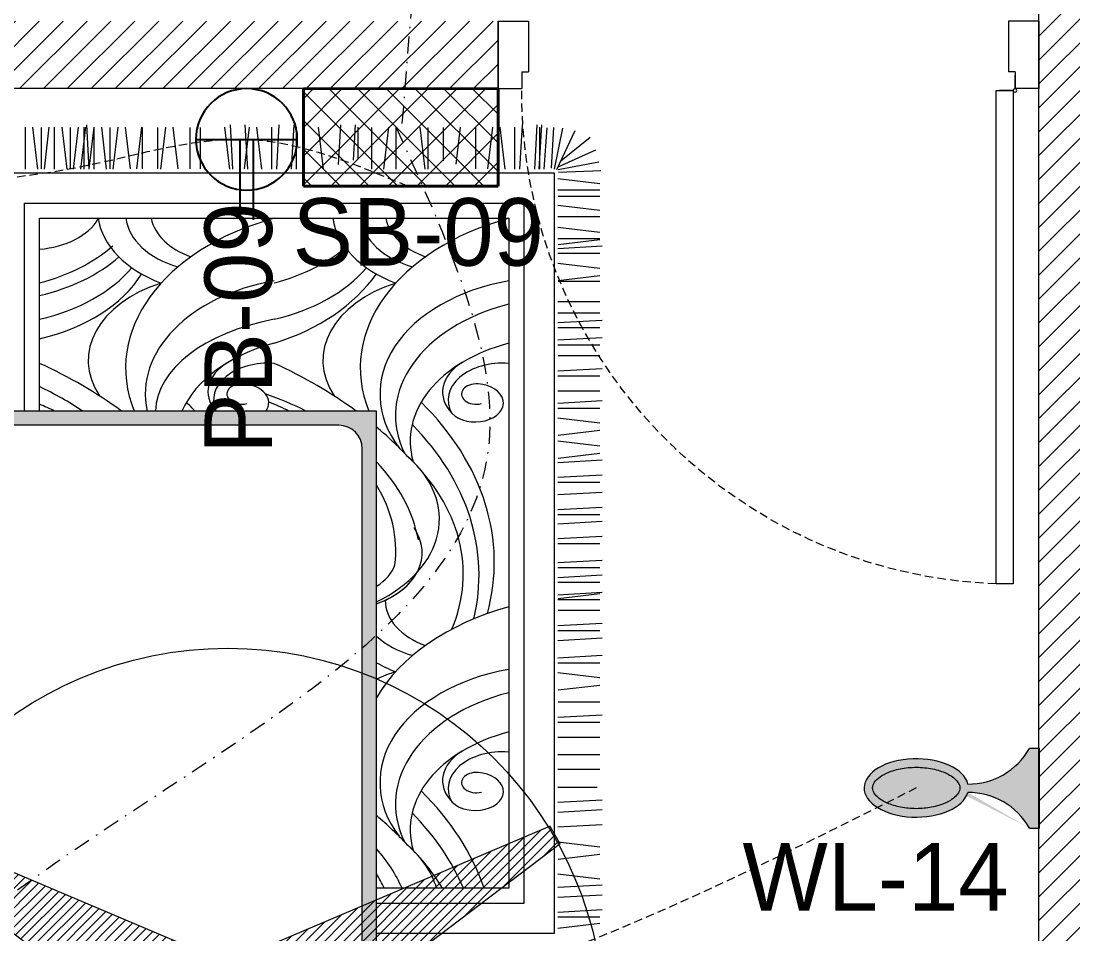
# Model space of a CAD drawing. Header units: inches. Extents: x 109699 to 44449955, y -10987 to 15824140.
# Drawn here: x 196343.1 to 196420.9, y -4125.5 to -4058 of the extents above; entities that cross this region are included whole.
import ezdxf

# ---------------------------------------------------------------- set-up
doc = ezdxf.new("R2010")
doc.units = ezdxf.units.IN
doc.header["$LTSCALE"] = 5
doc.header["$MEASUREMENT"] = 0
for name, pattern in [('DASHDOT', [1, 0.5, -0.25, 0, -0.25]), ('DASHED2', [0.375, 0.25, -0.125]), ('HIDDEN', [0.375, 0.25, -0.125])]:
    doc.linetypes.add(name, pattern=pattern)
doc.layers.get('0').update_dxf_attribs({"color": 123})
for name, color, linetype, lineweight in [('@NORMAL', 7, 'Continuous', 5), ('AC In', 244, 'DASHED2', 30), ('collum', 8, 'Continuous', 70), ('door', 8, 'Continuous', 9), ('E-CF-Ceiling-Fan', 30, 'Continuous', 13), ('E-Con-Point', 5, 'DASHED2', 13), ('E-PB-Socket-5A', 203, 'Continuous', 13), ('E-SB-Switch-Board', 106, 'Continuous', 18), ('E-WL-Wall-Light', 232, 'Continuous', 15), ('SB', 1, 'DASHDOT', 20), ('WALL-1', 8, 'Continuous', 9)]:
    doc.layers.add(name, color=color, linetype=linetype, lineweight=lineweight)
doc.layers.add('FURNITUR', color=7, linetype='Continuous', lineweight=5, true_color=0xe8e8e8)
doc.styles.get("Standard").update_dxf_attribs({"font": 'times.ttf'})

# ---------------------------------------------------------------- blocks, each defined once
blk = doc.blocks.new('vfdcx')
at = {"layer": 'FURNITUR'}
blk.add_hatch(color=256, dxfattribs=at).paths.add_polyline_path([(103350.0060097762, -21058.46706700833, -0.4142135623901436), (103300.0060097733, -21008.46706700833), (103300.0060097733, -19120.26887350193, -0.4142135623730951), (103270.0060097733, -19090.26887350193), (103270.0060097733, -19470.26887349553), (103270.0060097745, -21088.46706700716), (105000.0060097704, -21088.46706700716), (105000.0060097704, -19470.94256263169, 5.403727467161091e-05), (104999.998444552, -19470.94256181408), (104999.998444552, -19090.94256181307, -0.4076509114471731), (104970.0060097716, -19120.26887350193), (104970.0060097716, -19700.18891725242), (104974.8149614137, -19698.56576437598), (104970.0060097716, -19701.06727675785), (104970.0060097716, -21008.46706700542, -0.4142135623901436), (104920.0060097716, -21058.46706700833)])
for p, q in [((105000.0060097704, -21088.46706700716), (105000.0060097704, -19058.46706700833)), ((104970.0060097716, -21008.46706700542), (104970.0060097716, -19120.26887350804)), ((105503.7866653042, -20279.06911062165), (105503.7866653042, -21464.56925796666)), ((105000.0060097704, -20343.06911062014), (105439.7866653057, -20343.06911062014)), ((105439.7866653057, -20343.06911062014), (105439.7866653057, -21400.56925796818)), ((105511.4799296465, -20345.21042387643), (105600.3603457688, -20345.21042387643)), ((105000.0060097704, -20375.1023104429), (105407.7866653064, -20375.1471452648)), ((105407.7866653064, -20375.1471452648), (105407.7866653064, -21368.56925796893)), ((105511.4799296465, -20371.67020332855), (105600.3603457688, -20361.19038400067)), ((105511.4799296465, -20385.37733262785), (105600.3603457688, -20395.85715195573)), ((105512.2067661909, -20379.20764403827), (105600.206766187, -20379.20764403827)), ((105511.4799296465, -20406.91979543919), (105600.3603457688, -20406.91979543919)), ((105511.4799296465, -20433.37957488403), (105600.3603457688, -20422.89975556343)), ((105512.2067661909, -20440.91701560102), (105600.206766187, -20440.91701560102)), ((105511.4799296465, -20447.0867041906), (105600.3603457688, -20457.56652351121)), ((105511.4799296465, -20462.86155544077), (105600.3603457688, -20473.34137476866)), ((105511.4799296465, -20469.84706374643), (105600.3603457688, -20469.84706374643)), ((105511.4799296465, -20480.32688307432), (105605.5880741227, -20475.08697340674)), ((105512.2067661909, -20480.59388411786), (105600.3603457688, -20491.06693353098)), ((105511.4799296465, -20490.80670239493), (105600.3603457688, -20490.80670239493)), ((105511.4799296465, -20517.26648184705), (105600.3603457688, -20506.78666251917)), ((105511.4799296465, -20530.97361114634), (105600.3603457688, -20541.45343047423)), ((105512.2067661909, -20524.80392255676), (105600.206766187, -20524.80392255676)), ((105512.2067661909, -20567.64620887554), (105600.3603457688, -20557.17315946241)), ((105512.2067661909, -20581.39930270555), (105600.3603457688, -20591.87235211868)), ((105512.2067661909, -20592.91597826233), (105600.206766187, -20592.91597826233)), ((105511.4799296465, -20631.77902973404), (105600.3603457688, -20642.25884906192)), ((105512.2067661909, -20625.60934114446), (105600.206766187, -20625.60934114446)), ((105512.2067661909, -20668.45162746323), (105600.3603457688, -20657.97857805011)), ((105512.2067661909, -20693.72139685003), (105600.206766187, -20693.72139685003)), ((105512.2067661909, -20715.88647154714), (105600.206766187, -20715.88647154714)), ((105511.4799296465, -20777.82883866313), (105600.3603457688, -20767.34901934252)), ((105511.4799296465, -20784.59069717211), (105605.5880741227, -20779.35078750453)), ((105511.4799296465, -20816.023385241), (105605.5880741227, -20810.78347557342)), ((105512.2067661909, -20809.26829663951), (105600.3603457688, -20819.74134605991)), ((105511.4799296465, -20845.9408943687), (105600.3603457688, -20835.46107504809)), ((105511.4799296465, -20866.89376310971), (105600.3603457688, -20866.89376310971)), ((105511.4799296465, -20877.37358243759), (105605.5880741227, -20882.61349209789)), ((105511.4799296465, -20908.80627050648), (105605.5880741227, -20914.04618016678)), ((105511.4799296465, -20919.28608982709), (105600.3603457688, -20919.28608982709)), ((105511.4799296465, -20976.11335237308), (105600.3603457688, -20965.63353305247)), ((105521.8643668454, -21008.12424239267), (105605.5880741227, -21012.78595010228)), ((105530.7651919033, -21040.05252538774), (105605.5880741227, -21044.21863817117)), ((103350.0060097762, -21058.46706700833), (104920.0060097759, -21058.46706700833)), ((105532.6395395136, -21049.45854783147), (105600.3603457688, -21049.45854783147)), ((103270.0060097745, -21088.46706700716), (105000.0060097704, -21088.46706700716)), ((103894.035287511, -21464.56925796666), (103894.035287511, -21088.46706700716)), ((103958.0352875095, -21400.56925796818), (103958.0352875095, -21088.46706700716)), ((103990.0352875088, -21368.56925796893), (103990.0352875088, -21088.46706700716)), ((105511.4799296465, -21078.670927012), (105600.206766187, -21078.670927012)), ((105511.4799296465, -21103.85434488273), (105600.3603457688, -21114.41374581192)), ((105511.4799296465, -21129.84802882567), (105600.206766187, -21129.84802882567)), ((105511.4799296465, -21191.79039594166), (105600.3603457688, -21181.31057662105)), ((105511.4799296465, -21197.96008453124), (105600.206766187, -21197.96008453124)), ((105529.4228250318, -21230.65344742064), (105600.206766187, -21230.65344742064)), ((105522.4581835613, -21257.14113218566), (105600.3603457688, -21266.39626622056)), ((105512.2067661909, -21298.76550312621), (105600.206766187, -21298.76550312621)), ((105512.2067661909, -21324.03527251301), (105600.3603457688, -21334.50832192613)), ((105511.4799296465, -21360.7078702422), (105600.3603457688, -21350.22805091432)), ((105407.7866653064, -21368.56925796893), (103990.0352875088, -21368.56925796893)), ((105511.4799296465, -21381.66073898321), (105600.3603457688, -21381.66073898321)), ((105511.4799296465, -21392.14055830381), (105605.5880741227, -21397.38046797139)), ((105439.7866653057, -21400.56925796818), (103958.0352875095, -21400.56925796818)), ((105511.4799296465, -21423.5732463727), (105605.5880741227, -21428.81315603301)), ((105511.4799296465, -21432.98270298111), (105605.5880741227, -21438.22261264142)), ((105511.4799296465, -21434.05306570059), (105600.3603457688, -21434.05306570059)), ((105511.4799296465, -21443.46252230172), (105599.1990612133, -21449.56373436582)), ((105503.7866653042, -21464.56925796666), (103894.035287511, -21464.56925796666)), ((105511.5189975735, -21465.63625698911), (105598.7129669342, -21483.07310163511)), ((105514.2558061602, -21458.95663026169), (105600.1713630871, -21464.13303145675)), ((103905.6260884285, -21472.26252230177), (103916.1059077564, -21561.14293842403)), ((103929.7246803584, -21472.26252230177), (103929.7246803584, -21561.14293842403)), ((103939.7412648945, -21472.26252230177), (103944.9811745548, -21566.37066677796)), ((103971.1739529634, -21472.26252230177), (103976.4138626237, -21566.37066677796)), ((103992.1335916119, -21472.26252230177), (103997.3735012722, -21566.37066677796)), ((104020.2799296425, -21472.26252230177), (104009.8001103219, -21561.14293842403)), ((104051.7193876189, -21472.98935884611), (104062.1924370393, -21561.14293842403)), ((104088.3919853481, -21472.26252230177), (104077.9121660275, -21561.14293842403)), ((104119.824673417, -21472.26252230177), (104125.0645830773, -21566.37066677796)), ((104151.2573614859, -21472.26252230177), (104156.4972711462, -21566.37066677796)), ((104172.2170001344, -21472.26252230177), (104177.4569097947, -21566.37066677796)), ((104203.6496882033, -21472.26252230177), (104203.6496882033, -21555.9152100701)), ((104242.0110702773, -21472.26252230177), (104242.0110702773, -21561.14293842403)), ((104273.4437583389, -21472.26252230177), (104273.4437583389, -21561.14293842403)), ((104310.1163560681, -21472.26252230177), (104310.1163560681, -21561.14293842403)), ((104341.549044137, -21472.26252230177), (104341.549044137, -21561.14293842403)), ((104352.0288634649, -21472.26252230177), (104357.2687731252, -21566.37066677796)), ((104384.3981003706, -21472.98935884611), (104384.3981003706, -21560.98935884949)), ((104409.6678697501, -21472.98935884611), (104420.1409191705, -21561.14293842403)), ((104446.3404674793, -21472.26252230177), (104435.8606481587, -21561.14293842403)), ((104467.2933362276, -21472.26252230177), (104467.2933362276, -21561.14293842403)), ((104477.7731555482, -21472.26252230177), (104483.0130652157, -21566.37066677796)), ((104514.4457532774, -21472.26252230177), (104519.6856629449, -21566.37066677796)), ((104535.3986220256, -21472.26252230177), (104535.3986220256, -21561.14293842403)), ((104545.8784413462, -21472.26252230177), (104551.1183510138, -21566.37066677796)), ((104578.2476782519, -21472.98935884611), (104578.2476782519, -21560.98935884949)), ((104600.7813364671, -21472.26252230177), (104600.7813364671, -21561.14293842403)), ((104603.5174476387, -21472.98935884611), (104613.9904970518, -21561.14293842403)), ((104611.2611557878, -21472.26252230177), (104616.5010654553, -21566.37066677796)), ((104637.4539341963, -21472.26252230177), (104637.4539341963, -21561.14293842403)), ((104647.9337535169, -21472.26252230177), (104653.1736631845, -21566.37066677796)), ((104668.8866222652, -21472.26252230177), (104668.8866222652, -21561.14293842403)), ((104679.3664415858, -21472.26252230177), (104684.6063512534, -21566.37066677796)), ((104719.57235946, -21472.26252230177), (104719.57235946, -21561.14293842403)), ((104730.0521787878, -21472.26252230177), (104735.2920884481, -21566.37066677796)), ((104761.4848668567, -21472.26252230177), (104766.724776517, -21566.37066677796)), ((104781.0764529317, -21472.26252230177), (104781.0764529317, -21561.14293842403)), ((104791.5562722596, -21472.26252230177), (104796.7961819199, -21566.37066677796)), ((104822.9889603285, -21472.26252230177), (104828.2288699888, -21566.37066677796)), ((104849.1817387298, -21472.26252230177), (104849.1817387298, -21561.14293842403)), ((104859.6615580577, -21472.26252230177), (104864.901467718, -21566.37066677796)), ((104891.0942461266, -21472.26252230177), (104896.3341557869, -21566.37066677796)), ((104900.1184562989, -21472.98935884611), (104910.5915057193, -21561.14293842403)), ((104936.7910540281, -21472.26252230177), (104926.3112347075, -21561.14293842403)), ((104948.7332524117, -21472.98935884611), (104959.2063018321, -21561.14293842403)), ((104985.4058501409, -21472.26252230177), (104974.9260308203, -21561.14293842403)), ((105006.3587188819, -21472.26252230177), (105006.3587188819, -21561.14293842403)), ((105016.8385382098, -21472.26252230177), (105022.0784478701, -21566.37066677796)), ((105043.0313166184, -21472.26252230177), (105043.0313166184, -21561.14293842403)), ((105074.46400468, -21472.26252230177), (105074.46400468, -21561.14293842403)), ((105084.9438240079, -21472.26252230177), (105090.1837336682, -21566.37066677796)), ((105117.3130609135, -21472.98935884611), (105117.3130609135, -21560.98935884949)), ((105139.8467191288, -21472.26252230177), (105139.8467191288, -21561.14293842403)), ((105150.3265384494, -21472.26252230177), (105155.566448117, -21566.37066677796)), ((105176.519316858, -21472.26252230177), (105176.519316858, -21561.14293842403)), ((105186.9991361786, -21472.26252230177), (105192.2390458462, -21566.37066677796)), ((105207.9520049269, -21472.26252230177), (105207.9520049269, -21561.14293842403)), ((105231.6342149319, -21472.26252230177), (105231.6342149319, -21561.14293842403)), ((105274.4832711582, -21472.98935884611), (105274.4832711582, -21560.98935884949)), ((105276.0708305399, -21472.98935884611), (105286.5438799531, -21561.14293842403)), ((105312.7434282691, -21472.26252230177), (105302.2636089412, -21561.14293842403)), ((105333.6962970101, -21472.26252230177), (105333.6962970101, -21561.14293842403)), ((105344.176116338, -21472.26252230177), (105349.4160259983, -21566.37066677796)), ((105352.5482093723, -21472.98935884611), (105363.0212587854, -21561.14293842403)), ((105365.1222151715, -21472.26252230177), (105365.1222151715, -21561.14293842403)), ((105389.2208071015, -21472.26252230177), (105378.7409877736, -21561.14293842403)), ((105411.6571241579, -21472.26252230177), (105411.6571241579, -21561.14293842403)), ((105435.7557160951, -21472.26252230177), (105425.2758967672, -21561.14293842403)), ((105454.4992267369, -21472.98935884611), (105454.4992267369, -21560.98935884949)), ((105468.0972724568, -21472.26252230177), (105468.0972724568, -21561.14293842403)), ((105492.1958643867, -21472.26252230177), (105481.7160450661, -21561.14293842403)), ((105505.2172317123, -21473.90807815974), (105508.6560233289, -21563.33810496436)), ((105510.9227739999, -21472.99092410832), (105527.3710693331, -21559.4400628048)), ((105511.2033624795, -21469.95573065362), (105593.8515708953, -21508.81217712742)), ((105516.406202329, -21473.02425570671), (105553.0365137642, -21553.03813127977)), ((105529.1792126049, -21478.40694419721), (105579.267552745, -21540.86463072746))]:
    blk.add_line(p, q, dxfattribs=at)
blk.add_arc((104920.0060097759, -21008.46706700542), 49.99999999999819, 270, 0, dxfattribs=at)
for centre, major_axis, ratio, start_param, end_param in [((104633.6267951232, -19940.1273614145), (-7.61083060817775e-13, -753.0710959470587), 0.6799999999999988, 0.7972836555643762, 0.9549360310282556), ((104704.2093086315, -20100.39409908642), (-3.015337096490971e-13, -532.2280328670116), 0.6800000000000024, 7.239911743127067, 7.311536319072935), ((104545.0736676398, -19826.70948150336), (-2.088110087270384e-11, -984.1824006297755), 0.6800000000000019, 0.7474496566458678, 0.9797236258531749), ((105385.3873514276, -20258.29524730363), (-8.827104006525508e-13, 361.3976574049899), 0.6799999999999997, 1.900046217533454, 2.74266128999605), ((105426.634921187, -20258.29524730363), (-2.166652801601716e-12, 361.3976574049899), 0.6800000000000008, 1.900046217533447, 2.614746827633569), ((105477.0484863079, -20258.29524730363), (-2.086406401542394e-12, 361.3976574049899), 0.6799999999999997, 1.900046217533451, 2.479657992400679), ((105500.572454021, -20245.31341820113), (-1.203696000889842e-12, 361.3976574049899), 0.6800000000000008, 1.938265244419601, 2.479657992400682), ((105445.5431307546, -20358.51498818521), (-1.169169194722372e-12, -152.3947691464192), 0.6800000000000095, 4.821745447764023, 5.895885920000341), ((105106.4175222895, -20744.80282218575), (-3.875352846191412e-13, -266.3970268269605), 0.6800000000000002, 2.006169060567048, 3.565187430714035), ((105091.1480892723, -21059.43083111344), (-2.006413857825761e-12, 502.0047056919495), 0.679999999999999, 5.095326842947827, 6.553458216823683), ((105426.077951492, -20759.50036865253), (-6.126319446288306e-13, -261.4837153554466), 0.6799999999999995, 3.24464541870491, 4.2050176970958), ((105035.8511875497, -20963.20841925773), (-1.374424344368523e-12, 364.1092332439424), 0.680000000000002, -1.317200031130772, 0.1452844141236594), ((105418.2445955343, -20737.4268868458), (-2.206350821904407e-14, -180.1681671026531), 0.6799999999999962, 3.22705751531851, 4.318473672527846), ((104990.5354292682, -21002.21830557859), (7.32628948136217, 381.9339366757033), 0.5620500966887629, -1.211720100570487, -0.009990833597936925), ((105421.9374876451, -20769.22870950658), (-2.983011352931231e-12, -158.8888032169174), 0.6800000000000069, 3.272942323441747, 4.229533108275001), ((104936.276947174, -20989.27407952725), (-1.271494390790433e-12, -326.2568557687105), 0.6799999999999962, 1.938944011717691, 2.850231883992413), ((104680.1326028694, -19964.91977357947), (-2.636943755567038e-12, -876.3404002326128), 0.6800000000000014, 6.849801434214836, 6.887076885773033), ((105040.3625628718, -20853.153050704), (-1.605626350877696e-12, -121.4259351215139), 0.6799999999999994, 2.284368031297212, 3.652257974725312), ((105023.2392157599, -20858.29694794085), (-2.139882715817176e-12, 114.7282738282238), 0.6799999999999967, 4.593908739238418, 6.585576215406064), ((105035.9202508593, -20803.52578560416), (-9.468791039922063e-13, -31.69317284905119), 0.6799999999999745, 1.462497066191869, 5.04628081922146), ((105017.240120444, -20801.11610518508), (-2.244415276519914e-12, -59.26624505043355), 0.6799999999999818, 5.841311197385163, 7.75536240168259), ((104633.6267951232, -20436.8384177593), (-67.79308088362806, 743.9411958163963), 0.6104980544769943, 3.917145513745885, 4.063997328198628), ((104704.2093086315, -20597.10515543121), (-3.015337096490971e-13, -532.2280328670116), 0.6800000000000024, 7.239911743127102, 7.336617693649011), ((104545.0736676398, -20323.42053785543), (-2.088110087270384e-11, -984.1824006297755), 0.6800000000000019, 0.7474496566458818, 0.9797236258531749), ((105385.3873514276, -20755.00630364842), (-59.94075280919282, 373.4833480472802), 0.6955171082249741, 1.775813344323821, 2.548611845554306), ((105426.634921187, -20755.00630364842), (-2.166652801601716e-12, 361.3976574049899), 0.6800000000000008, 1.900046217533447, 2.614746827633569), ((105500.572454021, -20742.02447454592), (-1.203696000889843e-12, 361.3976574049899), 0.6800000000000008, 1.938265244419601, 2.479657992400682), ((105106.4175222895, -21241.51387853055), (-3.875352846191412e-13, -266.3970268269605), 0.6800000000000002, 2.006169060567048, 3.565187430714035), ((105426.077951492, -21256.2114250046), (-6.126319446288306e-13, -261.4837153554466), 0.6799999999999995, 3.24464541870491, 4.2050176970958), ((105091.1480892723, -21556.14188746551), (-2.006413857825761e-12, 502.0047056919495), 0.679999999999999, 5.095326842947827, 6.553458216823662), ((105418.2445955343, -21234.1379431906), (-2.206350821904407e-14, -180.1681671026531), 0.6799999999999962, 3.22705751531851, 4.318473672527846), ((103881.8455982368, -20597.10515543121), (-3.015337096490971e-13, -532.2280328670116), 0.6800000000000024, 6.586763500098541, 6.677612342565459), ((103811.2630847285, -20436.8384177593), (-115.7172197473599, 724.1175449492977), 0.5943199653874602, 3.291696859944974, 3.507330407615912), ((103722.7099572451, -20323.42053785543), (-2.088110087270384e-11, -984.1824006297755), 0.6800000000000019, 0.5659482900158781, 0.6803664951942797), ((104168.1717188662, -21498.92936192338), (-8.67542763939958e-13, -370.284813146973), 0.6800000000000016, 1.930560599071375, 3.464283088159028), ((104213.4874771477, -21459.91947560252), (-1.374424344368523e-12, 364.1092332439424), 0.680000000000002, -1.317200031130772, 0.4764031100879325), ((104268.7843788776, -21556.14188746551), (-2.006413857825761e-12, 502.0047056919495), 0.679999999999999, 6.655151837823533, 6.661292601990053), ((104268.7843788776, -21556.14188746551), (-2.006413857825761e-12, 502.0047056919495), 0.679999999999999, 5.095326842947827, 5.911218776535633), ((104284.0538118875, -21241.51387853055), (-3.875352846191412e-13, -266.3970268269605), 0.6800000000000002, 2.006169060567048, 2.1827973601093), ((104603.7142410973, -21256.2114250046), (-6.126319446288306e-13, -261.4837153554466), 0.6799999999999995, 4.015924216314692, 4.2050176970958), ((104595.8808851323, -21234.1379431906), (-2.206350821904407e-14, -180.1681671026531), 0.6799999999999962, 3.770743877074043, 4.318473672527846), ((104700.4834752192, -21004.80600682351), (-2.704987171608637e-12, -180.3391005754867), 0.6799999999999998, 5.194792457646761, 5.92932813974858), ((104700.4834752192, -21004.80600682351), (-2.704987171608637e-12, -180.3391005754867), 0.6799999999999998, 5.194792457646761, 6.723254908227711), ((104771.3486493416, -20906.1198260839), (-1.089433951850955e-12, -315.491754894183), 0.6799999999999968, 5.328637504047925, 6.94939602807716), ((104694.7206506997, -21000.73675120949), (-1.491663667268281e-12, -130.3134565326371), 0.6799999999999866, 5.450950983614804, 6.054640959741652), ((104704.2093086315, -20597.10515543121), (-3.015337096490971e-13, -532.2280328670116), 0.6800000000000024, 6.2001297485131, 6.677612342565459), ((104633.6267951232, -20436.8384177593), (-67.79308088362806, 743.9411958163963), 0.6104980544769943, 3.19913474581335, 3.592281944557346), ((104545.0736676398, -20323.42053785543), (-2.088110087270384e-11, -984.1824006297755), 0.6800000000000019, 0.5659482900158781, 0.6803664951942797), ((104990.5354292682, -21498.92936192338), (-8.67542763939958e-13, -370.284813146973), 0.6800000000000016, 1.930560599071375, 3.464283088159028), ((105035.8511875497, -21459.91947560252), (-1.374424344368523e-12, 364.1092332439424), 0.680000000000002, -1.317200031130772, 0.4764031100879325), ((105091.1480892723, -21556.14188746551), (-2.006413857825761e-12, 502.0047056919495), 0.679999999999999, 6.655151837823533, 6.661292601990053), ((104599.5737772504, -21265.93976585865), (-2.983011352931231e-12, -158.8888032169174), 0.6800000000000069, 3.142580086971121, 4.229533108275001), ((105421.9374876451, -21265.93976585865), (-2.983011352931231e-12, -158.8888032169174), 0.6800000000000069, 3.272942323441747, 4.229533108275001), ((103833.1685024281, -20648.24303453644), (-4.510240183796296e-12, -624.0052679530717), 0.6799999999999987, 0.3786718111262664, 0.6253794940294859), ((103948.9849389469, -20906.1198260839), (-1.089433951850955e-12, -315.491754894183), 0.6799999999999968, 6.475718849593051, 6.94939602807716), ((104113.9132367793, -21485.98513587932), (-1.271494390790433e-12, -326.2568557687105), 0.6799999999999962, 1.938944011717691, 3.339183915211528), ((104655.5322128228, -20648.24303453644), (-4.510240183796296e-12, -624.0052679530717), 0.6799999999999987, -0.2800780427080056, 0.6253794940294859), ((104936.276947174, -21485.98513587932), (-1.271494390790433e-12, -326.2568557687105), 0.6799999999999962, 1.938944011717691, 3.339183915211528), ((103830.9565874555, -20459.73278058374), (-3.380591878949057e-12, 845.8240181292612), 0.6800000000000017, 3.421827651692309, 3.728616118000045), ((104653.3202978503, -20459.73278058374), (-3.380591878949057e-12, 845.8240181292612), 0.6800000000000017, 2.978727299839598, 3.728616118000045), ((103857.7688924674, -20461.63082993154), (-2.636943755567038e-12, -876.3404002326128), 0.6800000000000014, 6.507005820227037, 6.887076885773033), ((104680.1326028694, -20461.63082993154), (-2.636943755567038e-12, -876.3404002326128), 0.6800000000000014, 6.099301585963889, 6.887076885773033), ((104217.9988524771, -21349.86410704879), (-1.605626350877696e-12, -121.4259351215139), 0.6799999999999994, 2.284368031297212, 3.726130521903771), ((105040.3625628718, -21349.86410704879), (-1.605626350877696e-12, -121.4259351215139), 0.6799999999999994, 2.284368031297212, 3.726130521903771), ((104200.8755053652, -21355.00800429292), (-2.139882715817176e-12, 114.7282738282238), 0.6799999999999967, 4.593908739238418, 6.647252262233304), ((105023.2392157599, -21355.00800429292), (-2.139882715817176e-12, 114.7282738282238), 0.6799999999999967, 4.593908739238418, 6.647252262233304), ((104194.8764100493, -21297.82716152987), (-2.244415276519914e-12, -59.26624505043355), 0.6799999999999818, 3.732151478031924, 7.75536240168259), ((104213.5565404646, -21300.23684194895), (-9.468791039922063e-13, -31.69317284905119), 0.6799999999999745, 1.462497066191869, 5.04628081922146), ((105017.240120444, -21297.82716152987), (-2.244415276519914e-12, -59.26624505043355), 0.6799999999999818, 3.732151478031924, 7.75536240168259), ((105035.9202508593, -21300.23684194895), (-9.468791039922063e-13, -31.69317284905119), 0.6799999999999745, 1.462497066191869, 5.04628081922146)]:
    blk.add_ellipse(centre, major_axis=major_axis, ratio=ratio, start_param=start_param, end_param=end_param, dxfattribs=at)
blk = doc.blocks.new('Door-40')
at = {"layer": 'door', "ltscale": 0.5}
for p, q in [((0, 40), (5, 40)), ((0, 40), (0, 37.75)), ((5, 40), (5, 38.24999999999636)), ((3.75, 38.24999999999636), (3.75, 37.75000000000364)), ((3.75, 38.24999999999636), (5, 38.24999999999636)), ((0, 37.75), (3.75, 37.75000000000364)), ((5.135000000002037, 2.913192669428099), (5.145000000004075, 2.913192669428099)), ((5.135000000002037, 1.885000000002037), (5.135000000002037, 2.913192669428099)), ((0, 0), (0, 2.25)), ((0, 2.25), (3.75, 2.249999999996362)), ((3.75, 1.750000000003638), (3.75, 2.249999999996362)), ((3.75, 1.750000000003638), (5, 1.750000000003638)), ((4.010000000002037, 1.760000000002037), (4.010000000002037, 1.75)), ((5.010000000002037, 1.760000000002037), (4.010000000002037, 1.760000000002037)), ((5, 1.750000000003638), (5.010400642058812, 1.750000000007276)), ((5, 0), (5, 1.750000000003638)), ((5.145000000004075, 1.895000000000437), (5.145000000004075, 1.884599357945262)), ((0, 0), (5, 0)), ((0, 0), (5, 0))]:
    blk.add_line(p, q, dxfattribs=at)
blk.add_lwpolyline([(41.625, 3.145000000000437), (5.145000000004075, 3.145000000000437), (5.145000000004075, 1.895000000000437), (41.625, 1.895000000000437)], close=True, dxfattribs=at)
blk.add_circle((5.135000000002037, 1.760000000002037), 0.1249999999999983, dxfattribs=at)
at = {"layer": 'door', "linetype": 'HIDDEN', "ltscale": 0.5}
blk.add_arc((5.156161382139544, 1.755015969829401), 36.49531813451388, 2.182731632980644, 90.24516611661387, dxfattribs=at)
blk = doc.blocks.new('A$C4DCB0E22')
h = blk.add_hatch()
h.set_pattern_fill('ANSI37', color=256, scale=15, angle=90.05046403147966, style=0)
h.set_pattern_definition([(135.0504640314797, (0, 0), (-1.324656962164393, -1.326992438783809), []), (225.0504640314796, (0, 0), (1.326992438783809, -1.324656962164393), [])])
h.paths.add_polyline_path([(0.0158499618895469, -4.176303718850249e-06), (-3.779117417224143e-06, 17.9999888419976), (8.999992730033242, 18.00791571250107), (9.015846471040199, 0.007922694199763214)])
at = {"lineweight": 40}
for p, q in [((-3.779117417224143e-06, 17.9999888419976), (8.999992730033242, 18.00791571250107)), ((0.0158499618895469, -4.176303718850249e-06), (-3.779117417224143e-06, 17.9999888419976)), ((9.015846471040199, 0.007922694199763214), (8.999992730033242, 18.00791571250107)), ((0.0158499618895469, -4.176303718850249e-06), (9.015846471040199, 0.007922694199763214))]:
    blk.add_line(p, q, dxfattribs=at)
blk = doc.blocks.new('1')
at = {"layer": 'E-CF-Ceiling-Fan', "linetype": 'ByBlock', "ltscale": 0.5}
h = blk.add_hatch(dxfattribs=at)
h.set_pattern_fill('ANSI31', color=256, scale=10)
h.set_pattern_definition([(45, (0, 0), (-0.8838834764831843, 0.8838834764831844), [])])
edge = h.paths.add_edge_path()
edge.add_line((209066.544903523, -13067.11685315647), (209064.6438415694, -13070.41407147769))
edge.add_line((209064.6438415694, -13070.41407147769), (209110.249472843, -13104.88204089217))
edge.add_ellipse((209112.0161950886, -13101.65334947437), major_axis=(2.602475337466696, 2.602475337466696), ratio=0.9999999999999906, start_angle=196.3127629962977, end_angle=268.2872464290007)
edge.add_line((209114.5397230216, -13104.33244681023), (209115.4849750511, -13102.69748638713))
edge.add_ellipse((209130.2442591997, -13106.24386666673), major_axis=(10.7334356491749, 10.7334356491749), ratio=0.9999999999981393, start_angle=88.44228272541869, end_angle=121.48902709430789, ccw=False)
edge.add_line((209119.806567247, -13095.22262044099), (209120.8528262952, -13093.41295266685))
edge.add_ellipse((209117.2719126632, -13092.56276837834), major_axis=(2.602475337466932, 2.602475337466932), ratio=0.9999999999995292, start_angle=301.6440633906456, end_angle=373.6185468234727)
edge.add_line((209119.1884486464, -13089.4206917419), (209066.544903523, -13067.11685315647))
edge = h.paths.add_edge_path()
edge.add_ellipse((209131.089283705, -13116.74145270932), major_axis=(2.633110768784475, 2.633110768784475), ratio=0.9999999999997597, start_angle=316.8297377331859, end_angle=387.8389618723904)
edge.add_line((209132.1880164829, -13113.18345735742), (209130.5488454061, -13113.22495130345))
edge.add_ellipse((209126.3035237661, -13098.2962790596), major_axis=(-10.97469841933177, 10.97469841933177), ratio=0.9999999999999191, start_angle=145.1951729281282, end_angle=150.8743574177565, ccw=False)
edge.add_ellipse((209126.3035237661, -13098.2962790596), major_axis=(-10.97469841933177, 10.97469841933177), ratio=0.9999999999999191, start_angle=122.4336804261327, end_angle=145.1951729281282, ccw=False)
edge.add_ellipse((209126.3035237661, -13098.2962790596), major_axis=(-10.97469841933177, 10.97469841933177), ratio=0.9999999999999191, start_angle=118.5749297277244, end_angle=122.4336804261327, ccw=False)
edge.add_line((209121.9149097344, -13113.18345735741), (209119.5749032555, -13113.18345735741))
edge.add_ellipse((209120.6314155011, -13116.70924926331), major_axis=(2.602635845509655, 2.602635845509654), ratio=0.9999999999987026, start_angle=61.6809744807266, end_angle=133.6503259141647)
edge.add_line((209116.9517537436, -13116.62255417043), (209123.9933819142, -13173.42733947012))
edge.add_line((209123.9933819142, -13173.42733947012), (209127.784032512, -13173.43690240765))
edge.add_line((209127.784032512, -13173.43690240765), (209134.8111659948, -13116.62255417052))
h.paths.add_polyline_path([(209119.8508739552, -13103.74154532349, 1), (209131.9120457831, -13103.74154532349, 1)])
edge = h.paths.add_edge_path()
edge.add_line((209187.3717421067, -13070.20410122277), (209185.4890127634, -13066.97304093389))
edge.add_line((209185.4890127634, -13066.97304093389), (209132.574471092, -13089.4206917419))
edge.add_ellipse((209134.4910070752, -13092.56276837834), major_axis=(-2.602475337469112, 2.602475337469112), ratio=0.9999999999994945, start_angle=-13.61854682341294, end_angle=58.35593660933898)
edge.add_line((209130.9100934432, -13093.41295266685), (209131.9563524914, -13095.22262044099))
edge.add_ellipse((209121.5186605386, -13106.24386666673), major_axis=(10.73343564915542, 10.73343564915542), ratio=0.999999999999095, start_angle=328.5109729056215, end_angle=361.55771727458557, ccw=False)
edge.add_line((209136.2779446873, -13102.69748638713), (209137.2231967167, -13104.33244681019))
edge.add_ellipse((209139.7467246498, -13101.65334947437), major_axis=(-2.602475337469201, 2.602475337469201), ratio=0.9999999999990601, start_angle=91.71275357099776, end_angle=163.2982999863874)
edge.add_line((209141.4914892536, -13104.89395933078), (209187.3717421067, -13070.20410122277))
at = {"layer": 'E-CF-Ceiling-Fan', "ltscale": 10}
for p, q in [((209064.6438415694, -13070.41407147769), (209066.544903523, -13067.11685315647)), ((209066.544903523, -13067.11685315647), (209119.1884486464, -13089.42069174189)), ((209185.4947354289, -13066.97061323832), (209132.574471092, -13089.42069174189)), ((209187.3717421067, -13070.20410122277), (209185.4890127634, -13066.97304093388)), ((209064.6438415694, -13070.41407147769), (209110.249472843, -13104.88204089212)), ((209187.3717421067, -13070.20410122277), (209141.4914892536, -13104.8939593308)), ((209119.8065672471, -13095.2226204409), (209120.8528262952, -13093.41295266684)), ((209131.9563524913, -13095.2226204409), (209130.9100934432, -13093.41295266684)), ((209121.1873655701, -13099.95559165538), (209119.1343670181, -13098.56426171081)), ((209130.5755541683, -13099.95559165538), (209132.6285527202, -13098.56426171081)), ((209120.0894197592, -13102.06218894969), (209118.0923406337, -13100.70875594979)), ((209131.6734999792, -13102.06218894969), (209133.6705791047, -13100.70875594979)), ((209114.5397230216, -13104.33244681025), (209115.484975051, -13102.69748638717)), ((209137.2231967167, -13104.33244681025), (209136.2779446873, -13102.69748638717)), ((209124.6292368371, -13109.64068966342), (209124.6292368371, -13112.08558296959)), ((209126.9897148455, -13109.6694233058), (209126.9897148455, -13112.08558296959)), ((209119.5749032554, -13113.18345735741), (209121.9149097344, -13113.18345735741)), ((209130.5488454059, -13113.22495130345), (209132.1880164829, -13113.18345735741)), ((209123.9933819142, -13173.42733947012), (209116.9517537436, -13116.62255417042)), ((209127.784032512, -13173.43690240765), (209134.8111659948, -13116.62255417039)), ((209127.784032512, -13173.43690240765), (209123.9933819142, -13173.42733947012))]:
    blk.add_line(p, q, dxfattribs=at)
for radius in [69.69809221428028, 6.030585913961706]:
    blk.add_circle((209125.8814598692, -13103.74154532349), radius, dxfattribs=at)
for centre, major_axis, ratio, start_param, end_param in [((209117.2719126632, -13092.56276837834), (2.602475337466931, 2.602475337466931), 0.9999999999995293, 5.264682075261256, 6.520873788586199), ((209134.4910070752, -13092.56276837834), (-2.602475337469112, 2.602475337469112), 0.9999999999994945, -0.2376884814055706, 1.018503231918061), ((209130.2442591997, -13106.24386666673), (10.7334356491749, 10.7334356491749), 0.9999999999981393, 1.543609031538261, 2.120383527840273), ((209122.7572162564, -13097.18760929776), (-2.740456939066795, 2.740456939066795), 0.9999999999999716, 0.4622372466417044, 1.148537865656782), ((209121.5186605386, -13106.24386666673), (10.73343564915542, 10.73343564915542), 0.999999999999095, 5.733598106132978, 6.310372602436297), ((209129.0057034835, -13097.18760929378), (-2.740456939069299, 2.740456939069299), 0.9999999999990347, 3.56385111362636, 4.25015173105463), ((209118.1560665238, -13104.58382336606), (2.740456939070688, 2.740456939070688), 0.9999999999982624, 0.801841786050358, 1.428905426830904), ((209133.6068532084, -13104.58382336598), (-2.740456939075534, 2.740456939075535), 0.999999999998016, -1.428905429243861, -0.8018417876198008), ((209112.0161950886, -13101.65334947437), (2.602475337466696, 2.602475337466696), 0.9999999999999905, 3.426304077972683, 4.682495791295461), ((209139.7467246498, -13101.65334947437), (-2.602475337469201, 2.602475337469201), 0.9999999999990602, 1.600689515884098, 2.85688122920773), ((209120.6314155011, -13116.70924926331), (2.602635845509655, 2.602635845509654), 0.9999999999987026, 1.076536090527279, 2.332638233565674), ((209126.3035237661, -13098.2962790596), (-10.97469841933177, 10.97469841933177), 0.999999999999919, 2.069522934069694, 2.63325429377058), ((209121.4571744064, -13109.85887499457), (-2.740456939059593, 2.740456939059593), 0.9999999999952948, 2.745104486731238, 3.314940694839574), ((209130.1617772753, -13109.85887499338), (2.740456939059473, 2.740456939059473), 0.9999999999984862, 2.968244612714574, 3.636223092052213), ((209131.089283705, -13116.74145270932), (2.633110768784475, 2.633110768784475), 0.9999999999997595, 5.52972209167421, 6.769066852189965)]:
    blk.add_ellipse(centre, major_axis=major_axis, ratio=ratio, start_param=start_param, end_param=end_param, dxfattribs=at)
blk = doc.blocks.new('A$C0EEE0DA8')
at = {"lineweight": 25}
for p, q in [((9.859886922386067, 11.01563311866266), (9.859886922386067, 3.514223118661903)), ((9.859886922386067, 7.754928118662065), (15.8195753665932, 7.754928118662065)), ((9.859886922386067, 6.774928118662501), (15.8195753665932, 6.774928118662501))]:
    blk.add_line(p, q, dxfattribs=at)
blk.add_circle((9.85988692238243, 7.264928118662283), 3.750704999999999, dxfattribs=at)
blk = doc.blocks.new('E-W-LIGHT')
at = {"linetype": 'ByBlock', "ltscale": 0.5}
h = blk.add_hatch(color=256, dxfattribs=at)
h.dxf.hatch_style = 1
h.set_gradient(color1=(255, 255, 255), color2=(255, 255, 0), name='CYLINDER')
edge = h.paths.add_edge_path()
edge.add_spline(control_points=[(-96.71110423948552, 1.235367220396483), (-96.8976251288622, 1.235367220396483), (-97.08530367817384, 1.204590695443009), (-97.49532330615068, 1.060408411101338), (-97.71769888777162, 0.9452617532663472), (-98.18859363857634, 0.6007580769133996), (-98.4360601757027, 0.3712016227401077), (-98.9274233233457, -0.2076466389563343), (-99.17095937526851, -0.5565722783421756), (-99.79256403547286, -1.649000525487912), (-100.1403411294208, -2.496475964584042), (-100.6655547252501, -4.389078901701514), (-100.8435119435345, -5.433326140728264), (-100.996858843053, -7.577941591604359), (-100.9723680002039, -8.677864733885961), (-100.7253955626443, -10.7881619923927), (-100.5027117058065, -11.79805679996582), (-99.90205506231798, -13.59089832466863), (-99.52349327352754, -14.37265162368595), (-98.79708591162027, -15.46144462183512), (-98.46289770719719, -15.83531695936959), (-97.82402795464219, -16.37320808014224), (-97.52292902289115, -16.53708124557815), (-97.0332651008719, -16.69867335386745), (-96.83300356165012, -16.72444707740215), (-96.42760539585558, -16.70413243760904), (-96.21918910161975, -16.65733367471884), (-95.75858057275782, -16.45705756399432), (-95.50712660475898, -16.30138572900886), (-94.98330090317799, -15.85001415615693), (-94.71221849052682, -15.55449414506236), (-94.18744122004225, -14.82684639582039), (-93.93399672563008, -14.39521060388152), (-93.32240182252819, -13.09860869282319), (-93.0057716383552, -12.13470487732181), (-92.57508722519842, -10.03980369670334), (-92.46055768618565, -8.90959698224412), (-92.45565766659526, -6.646794607945969), (-92.56528275998282, -5.514732191470296), (-92.98715107886524, -3.412587944823316), (-93.29985699109132, -2.443281268231641), (-93.99092435031811, -0.9549615958549695), (-94.34810290115182, -0.3877643056552464), (-95.07582621573985, 0.4836147841888085), (-95.44374809115733, 0.7854262440646148), (-96.01798165069457, 1.105607693885873), (-96.24029005175481, 1.180327462172805), (-96.53763867025813, 1.228459302029147), (-96.62438560181026, 1.235367220396483), (-96.71110423948552, 1.235367220396483)], knot_values=[0, 0, 0, 0, 0.194197829587449, 0.194197829587449, 0.388395659174898, 0.388395659174898, 0.582593488762347, 0.582593488762347, 0.776791318349796, 0.776791318349796, 1.110216687407361, 1.110216687407361, 1.443642056464925, 1.443642056464925, 1.77706742552249, 1.77706742552249, 2.110492794580054, 2.110492794580054, 2.443918163637619, 2.443918163637619, 2.701496175378678, 2.701496175378678, 2.959074187119738, 2.959074187119738, 3.169612053741, 3.169612053741, 3.380149920362263, 3.380149920362263, 3.590687786983526, 3.590687786983526, 3.801225653604789, 3.801225653604789, 4.011763520226051, 4.011763520226051, 4.360140390670959, 4.360140390670959, 4.708517261115867, 4.708517261115867, 5.056894131560775, 5.056894131560775, 5.405271002005684, 5.405271002005684, 5.69307956715584, 5.69307956715584, 5.980888132305996, 5.980888132305996, 6.192897451070847, 6.192897451070847, 6.283185307179586, 6.283185307179586, 6.283185307179586, 6.283185307179586], degree=3, periodic=0)
at = {"layer": 'E-WL-Wall-Light', "linetype": 'ByBlock', "ltscale": 0.5}
h = blk.add_hatch(color=256, dxfattribs=at)
h.dxf.hatch_style = 1
edge = h.paths.add_edge_path()
edge.add_ellipse((-96.71110423948552, -7.740473765769313), major_axis=(0, 10.71660606041263), ratio=0.559300439547623, start_angle=187.7376784571124, end_angle=531.0374031504149)
edge.add_arc((-112.001170541625, -18.46997501720373), 14.35701343791298, -60.53601194170483, 0.5736542653427819, ccw=False)
edge.add_line((-104.9392941575301, -30.97012448799713), (-104.939294157532, -33.06572841662167))
edge.add_line((-104.939294157532, -33.06572841662167), (-88.60969415754215, -33.06572841666017))
edge.add_line((-88.60969415754215, -33.06572841666017), (-88.60969415754002, -30.97012448799946))
edge.add_arc((-81.54781777344922, -18.46997501720374), 14.35701343791298, 179.559619270027, 240.5360119417236, ccw=False)
edge = h.paths.add_edge_path(flags=16)
edge.add_spline(control_points=[(-96.71110423948552, 1.235367220396483), (-96.8976251288622, 1.235367220396483), (-97.08530367817384, 1.204590695443009), (-97.49532330615068, 1.060408411101338), (-97.71769888777162, 0.9452617532663472), (-98.18859363857634, 0.6007580769133996), (-98.4360601757027, 0.3712016227401077), (-98.9274233233457, -0.2076466389563343), (-99.17095937526851, -0.5565722783421756), (-99.79256403547286, -1.649000525487912), (-100.1403411294208, -2.496475964584042), (-100.6655547252501, -4.389078901701514), (-100.8435119435345, -5.433326140728264), (-100.996858843053, -7.577941591604359), (-100.9723680002039, -8.677864733885961), (-100.7253955626443, -10.7881619923927), (-100.5027117058065, -11.79805679996582), (-99.90205506231798, -13.59089832466863), (-99.52349327352754, -14.37265162368595), (-98.79708591162027, -15.46144462183512), (-98.46289770719719, -15.83531695936959), (-97.82402795464219, -16.37320808014224), (-97.52292902289115, -16.53708124557815), (-97.0332651008719, -16.69867335386745), (-96.83300356165012, -16.72444707740215), (-96.42760539585558, -16.70413243760904), (-96.21918910161975, -16.65733367471884), (-95.75858057275782, -16.45705756399432), (-95.50712660475898, -16.30138572900886), (-94.98330090317799, -15.85001415615693), (-94.71221849052682, -15.55449414506236), (-94.18744122004225, -14.82684639582039), (-93.93399672563008, -14.39521060388152), (-93.32240182252819, -13.09860869282319), (-93.0057716383552, -12.13470487732181), (-92.57508722519842, -10.03980369670334), (-92.46055768618565, -8.90959698224412), (-92.45565766659526, -6.646794607945969), (-92.56528275998282, -5.514732191470296), (-92.98715107886524, -3.412587944823316), (-93.29985699109132, -2.443281268231641), (-93.99092435031811, -0.9549615958549695), (-94.34810290115182, -0.3877643056552464), (-95.07582621573985, 0.4836147841888085), (-95.44374809115733, 0.7854262440646148), (-96.01798165069457, 1.105607693885873), (-96.24029005175481, 1.180327462172805), (-96.53763867025813, 1.228459302029147), (-96.62438560181026, 1.235367220396483), (-96.71110423948552, 1.235367220396483)], knot_values=[0, 0, 0, 0, 0.194197829587449, 0.194197829587449, 0.388395659174898, 0.388395659174898, 0.582593488762347, 0.582593488762347, 0.776791318349796, 0.776791318349796, 1.110216687407361, 1.110216687407361, 1.443642056464925, 1.443642056464925, 1.77706742552249, 1.77706742552249, 2.110492794580054, 2.110492794580054, 2.443918163637619, 2.443918163637619, 2.701496175378678, 2.701496175378678, 2.959074187119738, 2.959074187119738, 3.169612053741, 3.169612053741, 3.380149920362263, 3.380149920362263, 3.590687786983526, 3.590687786983526, 3.801225653604789, 3.801225653604789, 4.011763520226051, 4.011763520226051, 4.360140390670959, 4.360140390670959, 4.708517261115867, 4.708517261115867, 5.056894131560775, 5.056894131560775, 5.405271002005684, 5.405271002005684, 5.69307956715584, 5.69307956715584, 5.980888132305996, 5.980888132305996, 6.192897451070847, 6.192897451070847, 6.283185307179586, 6.283185307179586, 6.283185307179586, 6.283185307179586], degree=3, periodic=0)
for p, q in [((-104.9392941575301, -30.97012448799713), (-104.939294157532, -33.06572841662167)), ((-88.60969415754215, -33.06572841666017), (-88.60969415754002, -30.97012448803655)), ((-104.939294157532, -33.06572841662167), (-88.60969415754215, -33.06572841666017))]:
    blk.add_line(p, q)
at = {"linetype": 'ByBlock', "ltscale": 0.5}
for centre, start, end in [((-112.001170541625, -18.46997501720374), 299.4639880582952, 0.5736542653427851), ((-81.54781777344922, -18.46997501720374), 179.4263457346572, 240.5360119417045)]:
    blk.add_arc(centre, 14.35701343791298, start, end, dxfattribs=at)
blk.add_ellipse((-96.71110423948552, -7.740473765769313), major_axis=(0, 10.71660606041263), ratio=0.559300439547623, start_param=3.276640619127039, end_param=9.268351136215248, dxfattribs=at)
blk.add_open_spline([(-96.71110423948552, 1.235367220396483), (-96.8976251288622, 1.235367220396483), (-97.08530367817384, 1.204590695443009), (-97.49532330615068, 1.060408411101338), (-97.71769888777162, 0.9452617532663472), (-98.18859363857634, 0.6007580769133996), (-98.4360601757027, 0.3712016227401077), (-98.9274233233457, -0.2076466389563343), (-99.17095937526851, -0.5565722783421756), (-99.79256403547286, -1.649000525487912), (-100.1403411294208, -2.496475964584042), (-100.6655547252501, -4.389078901701514), (-100.8435119435345, -5.433326140728264), (-100.996858843053, -7.577941591604359), (-100.9723680002039, -8.677864733885961), (-100.7253955626443, -10.7881619923927), (-100.5027117058065, -11.79805679996582), (-99.90205506231798, -13.59089832466863), (-99.52349327352754, -14.37265162368595), (-98.79708591162027, -15.46144462183512), (-98.46289770719719, -15.83531695936959), (-97.82402795464219, -16.37320808014224), (-97.52292902289115, -16.53708124557815), (-97.0332651008719, -16.69867335386745), (-96.83300356165012, -16.72444707740215), (-96.42760539585558, -16.70413243760904), (-96.21918910161975, -16.65733367471884), (-95.75858057275782, -16.45705756399432), (-95.50712660475898, -16.30138572900886), (-94.98330090317799, -15.85001415615693), (-94.71221849052682, -15.55449414506236), (-94.18744122004225, -14.82684639582039), (-93.93399672563008, -14.39521060388152), (-93.32240182252819, -13.09860869282319), (-93.0057716383552, -12.13470487732181), (-92.57508722519842, -10.03980369670334), (-92.46055768618565, -8.90959698224412), (-92.45565766659526, -6.646794607945969), (-92.56528275998282, -5.514732191470296), (-92.98715107886524, -3.412587944823316), (-93.29985699109132, -2.443281268231641), (-93.99092435031811, -0.9549615958549695), (-94.34810290115182, -0.3877643056552464), (-95.07582621573985, 0.4836147841888085), (-95.44374809115733, 0.7854262440646148), (-96.01798165069457, 1.105607693885873), (-96.24029005175481, 1.180327462172805), (-96.53763867025813, 1.228459302029147), (-96.62438560181026, 1.235367220396483), (-96.71110423948552, 1.235367220396483)], degree=3, knots=[0, 0, 0, 0, 0.194197829587449, 0.194197829587449, 0.388395659174898, 0.388395659174898, 0.582593488762347, 0.582593488762347, 0.776791318349796, 0.776791318349796, 1.110216687407361, 1.110216687407361, 1.443642056464925, 1.443642056464925, 1.77706742552249, 1.77706742552249, 2.110492794580054, 2.110492794580054, 2.443918163637619, 2.443918163637619, 2.701496175378678, 2.701496175378678, 2.959074187119738, 2.959074187119738, 3.169612053741, 3.169612053741, 3.380149920362263, 3.380149920362263, 3.590687786983526, 3.590687786983526, 3.801225653604789, 3.801225653604789, 4.011763520226051, 4.011763520226051, 4.360140390670959, 4.360140390670959, 4.708517261115867, 4.708517261115867, 5.056894131560775, 5.056894131560775, 5.405271002005684, 5.405271002005684, 5.69307956715584, 5.69307956715584, 5.980888132305996, 5.980888132305996, 6.192897451070847, 6.192897451070847, 6.283185307179586, 6.283185307179586, 6.283185307179586, 6.283185307179586], dxfattribs=at)

msp = doc.modelspace()

# ---------------------------------------------------------------- hatches: boundary and pattern name
at = {"layer": '@NORMAL'}
h = msp.add_hatch(dxfattribs=at)
h.set_pattern_fill('ANSI31', scale=10, angle=-7.63333123551244e-14, style=0)
h.set_pattern_definition([(44.99999999999989, (142182.2313490109, 2531124.419644955), (-0.8838834764831833, 0.8838834764831855), [])])
h.paths.add_polyline_path([(196539.7367803313, -4028.007753115175), (196423.4200396285, -4028.007518244003), (196423.4200396285, -3912.423741294098), (196418.4195765441, -3912.423741294098), (196418.4195765441, -4168.507460016319), (196423.4203979398, -4168.507460016319), (196423.4203979398, -4033.007518244003), (196539.7367803313, -4033.007753115175)])
h = msp.add_hatch(dxfattribs=at)
h.set_pattern_fill('ANSI31', scale=10, angle=-7.63333123551244e-14, style=0)
h.set_pattern_definition([(44.99999999999989, (142732.3835256985, 2531118.532197352), (-0.8838834764831833, 0.8838834764831855), [])])
h.paths.add_polyline_path([(196242.963602495, -3990.722694532042), (196242.9639951674, -3985.722931968075), (196298.4199317908, -3985.722694532507), (196298.4201161338, -4058.006700559081), (196378.4205080314, -4058.007192222894), (196378.4198821825, -4063.007186073837), (196298.4201288871, -4063.007487511755), (196298.4201288871, -4174.506949305096), (196293.4204132394, -4174.506949305096), (196293.4195401489, -3990.722694532507)])

# ---------------------------------------------------------------- linework, layer by layer
at = {"layer": 'AC In', "ltscale": 4}
for points in [[(196307.8297171502, -3767.217604157297, 1.34720101745143), (196470.8971407607, -3800.853481064452), (196568.8501602315, -4023.805578286749), (196723.72265625, -4081.58984375, 0.2632158499592581), (196738.9502727254, -4085.077353768883, 0.2636725316083707), (196747.53515625, -4085.418729287976, -0.02144757909902495), (196752.3494874279, -4077.035875046248, 0.2632158499592663)], [(196309.0625, -3770.321839887185, 1.357551479428487), (196519.0722521292, -3899.963498570354, -0.2041998163280778), (196554.5898931054, -4082.977774671268), (196551.1661776879, -4151.370413504588), (196543.2431236631, -4183.461143316799, 0.1632158499592506), (196543.46484375, -4196.3828125, 0.1632158499592506), (196521.6649601266, -4189.007518243809, 0.1632158499592506)]]:
    msp.add_spline(points, degree=3, dxfattribs=at)
at = {"layer": 'E-Con-Point', "ltscale": 0.5}
msp.add_spline([(196409.3551463898, -4114.721789728022, -0.03541591299864846), (196358.4202562483, -4132.267472780311, 0.1051825761657712), (196322.3858583963, -4126.176906456491, 0.1051825761657712), (196302.7784048508, -4117.695158350023, 0.02460699220510727), (196306.5941902933, -4094.725193756563, 0.1867579984297478), (196319.8985252774, -4084.001571408215), (196332.0217425219, -4072.127422061962, 0.3273531576481901), (196346.5330185772, -4068.973337858071, 0.1867579984297478), (196359.9281817628, -4066.75856512656, 0.386160360150825), (196371.7458160738, -4070.215935956745, 0.5255518608029004)], degree=3, dxfattribs=at)
at = {"layer": 'SB', "ltscale": 0.5}
for points in [[(196427.1706597055, -4143.047912558772, 0.06102640864050869), (196454.6888510101, -3983.263684733469), (196468.7367475461, -3846.623658939826, -0.1345798018996256), (196442.9671153492, -3806.878908081697), (196308.4503823738, -3766.596938933787, 1.357551479428487)], [(196532.3288987558, -4186.028721980703), (196542.8844244224, -4080.199645221452), (196532.9001513942, -4035.807453057179), (196492.829946391, -3904.515970208176), (196453.050658763, -3805.54955321657), (196315.0410609562, -3767.080902115922, 1.357551479428487)], [(196631.1523197009, -4185.08309300102), (196629.4887915439, -4143.988357867405), (196617.3799730923, -4108.43851264269), (196631.9452048061, -4040.216177589971, 0.291434139944613), (196566.3188842582, -3991.310222487253), (196496.9176449129, -3839.400688226473, -0.06870740550734084), (196315.0410609562, -3767.080902115922, 1.357551479428487)], [(196621.2431236632, -4183.47382998071, 0.1914343817397253), (196626.703125, -4092.49609375), (196571.5234375, -4009.84765625), (196521.71484375, -3870.19921875), (196487.4609375, -3807.83984375), (196315.0410609562, -3767.080902115922, 1.357551479428392)], [(196748.9860880825, -4166.867919371018, -0.02144757909902495), (196657.1113423192, -4070.37084475112), (196494.419021477, -3990.469826841244, -0.2286854745941795), (196458.9000402839, -3808.614921242366), (196307.2806941518, -3767.197737286692, 1.351851322454579)], [(196261.60026292, -3820.829093473531, 0.513718811299759), (196302.7217389884, -3893.752874665548), (196369.4300278019, -3995.036448994102), (196371.2763549809, -4066.007983308697)], [(196370.8704122412, -4065.872867280792, 0.1867579984297478), (196377.7505362773, -4089.144423311551), (196338.2256436765, -4125.916712559749, 0.1867579984297478), (196309.0857840033, -4178.125489165457), (196302.5568541105, -4204.836739721653)]]:
    msp.add_spline(points, degree=3, dxfattribs=at)
at = {"layer": 'WALL-1'}
for p, q in [((196418.4203235146, -4168.507460016319, 0.1150494877639321), (196418.4195000335, -3912.423741294098, 0.3617963558181089)), ((196378.4202564318, -4063.007973028374, 0.5255518879801073), (196378.4205080335, -4058.007979175103, 0.4690865864313096)), ((196378.4202564318, -4063.007973028374, 0.4255518879801059), (196298.4201288871, -4063.007487511522, 0.2561547001299803))]:
    msp.add_line(p, q, dxfattribs=at)

# ---------------------------------------------------------------- block references
at = {"layer": '@NORMAL', "xscale": -1, "rotation": 90}
msp.add_blockref('Door-40', (196418.4202564318, -4058.007970621837, 0.4690862312599116), dxfattribs=at)
at = {"layer": 'collum', "linetype": 'ByBlock', "xscale": 0.4, "yscale": 0.4, "zscale": 0.4}
msp.add_blockref('1', (112708.0676723006, 1109.229145349083, 0.1051825761657712), dxfattribs=at)
at = {"layer": 'E-PB-Socket-5A', "xscale": -1, "rotation": 90}
msp.add_blockref('A$C0EEE0DA8', (196367.0819993946, -4056.898678204174, 0.386160360150825), dxfattribs=at)
at = {"layer": 'E-SB-Switch-Board', "xscale": 0.8002315484918654, "yscale": 0.8002315484918654, "zscale": 0.8002315484918654, "rotation": 89.99999999999999}
msp.add_blockref('A$C4DCB0E22', (196378.4265964217, -4070.222735404323, 0.5255518608029004), dxfattribs=at)
at = {"layer": 'E-WL-Wall-Light', "xscale": 0.3601041968213394, "yscale": 0.3601041968213394, "zscale": 0.3601041968213394, "rotation": 90}
msp.add_blockref('E-W-LIGHT', (196406.5677623291, -4079.895712035781, -0.03541591299864846), dxfattribs=at)
at = {"layer": 'FURNITUR', "xscale": 0.03494400001363829, "yscale": 0.03494400001363829, "zscale": 0.03494400001363829, "rotation": 89.99999999999991}
msp.add_blockref('vfdcx', (195632.5090024338, -7755.966493958635, 0.1867579984297478), dxfattribs=at)

# ---------------------------------------------------------------- texts
at = {"layer": 'E-PB-Socket-5A', "insert": (196361.7714647679, -4090.000766246289, -10631.84437691904), "char_height": 5, "width": 24.08470202641911, "attachment_point": 7, "rotation": 90}
msp.add_mtext('{\\fCentury Gothic|b0|i0|c0|p34;PB-09}', dxfattribs=at)
at = {"layer": 'E-SB-Switch-Board', "insert": (196363.2235498163, -4071.102350924576, 0.06162322570280421), "char_height": 5, "width": 24.08470202641911, "attachment_point": 1}
msp.add_mtext('{\\fCentury Gothic|b0|i0|c0|p34;SB-09}', dxfattribs=at)
at = {"layer": 'E-WL-Wall-Light', "insert": (196416.1927602684, -4123.798019808798, -0.03541591299864846), "char_height": 5, "width": 24.08470202641911, "attachment_point": 9}
msp.add_mtext('{\\fCentury Gothic|b0|i0|c0|p34;WL-14}', dxfattribs=at)

doc.saveas('drawing.dxf')
